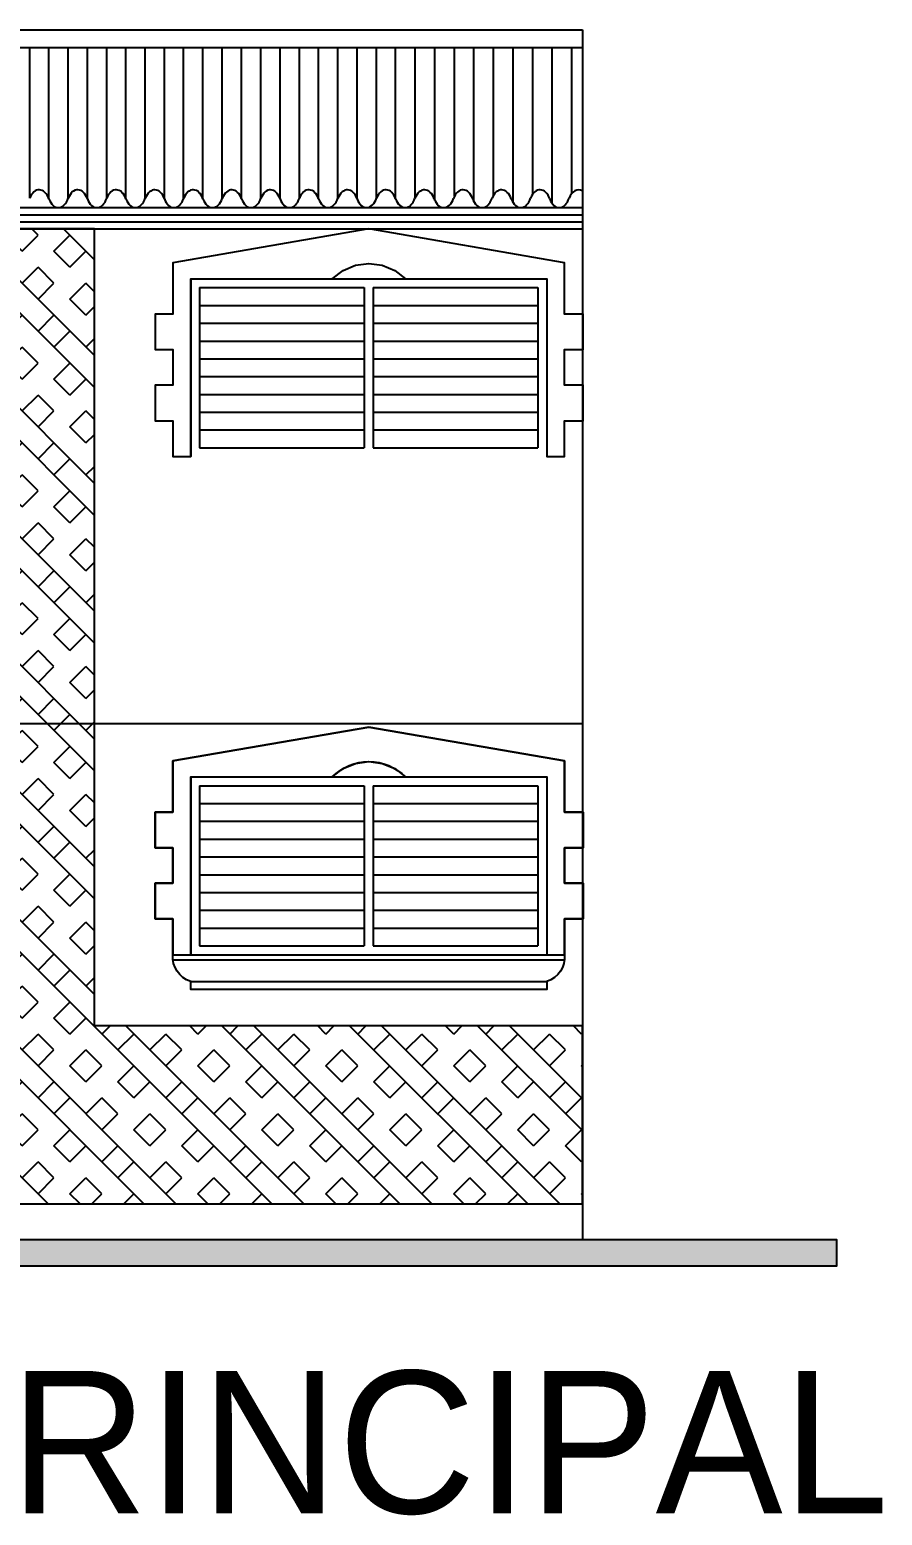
# Model space of a CAD drawing. Extents: x 200 to 603, y 80 to 468.
# Drawn here: x 227.77 to 232.55, y 140.39 to 148.74 of the extents above; entities that cross this region are included whole.
import ezdxf

# ---------------------------------------------------------------- set-up
doc = ezdxf.new("R2010")
doc.units = 0
doc.linetypes.add('CONTINUA', pattern=[0])
doc.layers.get('0').update_dxf_attribs({"linetype": 'CONTINUOUS'})
doc.layers.add('PAREDES', color=6, linetype='CONTINUOUS')
doc.styles.add('STYLE1', font='stylu.ttf', dxfattribs={"height": 0.2})

# ---------------------------------------------------------------- blocks, each defined once
blk = doc.blocks.new('REPIVENT')
blk.add_lwpolyline([(277.7919, 159.0843), (277.7919, 158.796), (277.8962, 158.796), (277.8962, 158.596), (277.7919, 158.596), (277.7919, 158.396), (277.8962, 158.396), (277.8962, 158.196), (277.7919, 158.196), (277.7919, 157.9942, -0.353292), (277.6919, 157.8442), (277.6919, 157.7985), (275.6919, 157.7985), (275.6919, 157.8442, -0.353292), (275.5919, 157.9942), (275.5919, 158.196), (275.4933, 158.196), (275.4933, 158.396), (275.5919, 158.396), (275.5919, 158.596), (275.4933, 158.596), (275.4933, 158.796), (275.5919, 158.796), (275.5919, 159.0843), (276.6926, 159.274)], format="xyb", close=True)
blk.add_lwpolyline([(275.6919, 157.9942), (275.6919, 158.9942), (276.4874, 158.9942, -0.416599), (276.8983, 158.994), (277.6919, 158.9942), (277.6919, 157.9942)], format="xyb")
for points in [[(275.5919, 157.9942), (277.7919, 157.9942)], [(275.5921, 157.9661), (277.7917, 157.9661)], [(275.6919, 157.8442), (277.6919, 157.8442)]]:
    blk.add_lwpolyline(points)

msp = doc.modelspace()

# ---------------------------------------------------------------- hatches: boundary and pattern name
h = msp.add_hatch()
h.set_pattern_fill('BOX', scale=0.02, angle=45, style=0)
h.set_pattern_definition([(135, (-8.6389, -10.91374), (-0.3592102, -0.3592102), []), (135, (-8.5491, -10.82393), (-0.3592102, -0.3592102), []), (45, (-8.6389, -10.91374), (-0.3592102, 0.3592102), [-0.127, 0.127]), (45, (-8.7287, -10.82393), (-0.3592102, 0.3592102), [-0.127, 0.127]), (45, (-8.8185, -10.73413), (-0.3592102, 0.3592102), [0.127, -0.127]), (45, (-8.9083, -10.64433), (-0.3592102, 0.3592102), [0.127, -0.127]), (135, (-8.4593, -10.73413), (-0.3592102, -0.3592102), [0.127, -0.127]), (135, (-8.3695, -10.64433), (-0.3592102, -0.3592102), [0.127, -0.127])])
h.paths.add_polyline_path([(227.3191, 147.6236), (227.3191, 142.1436), (230.8691, 142.1436), (230.8691, 143.1436), (228.129, 143.1436), (228.129, 147.6236)])
msp.add_hatch(color=7).paths.add_polyline_path([(222.5424, 141.9436), (232.2968, 141.9436), (232.2968, 141.7936), (222.5424, 141.7936)])

# ---------------------------------------------------------------- linework, layer by layer
at = {"color": 7, "linetype": 'CONTINUA', "ltscale": 0.02}
for p, q in [((223.8691, 148.7436), (230.8691, 148.7436)), ((223.8691, 148.6436), (230.8691, 148.6436)), ((223.8691, 147.7436), (230.8691, 147.7436)), ((223.8691, 147.7036), (230.8691, 147.7036)), ((223.8691, 147.6636), (230.8691, 147.6636)), ((223.8691, 147.6236), (230.8691, 147.6236)), ((228.6691, 147.3436), (230.6691, 147.3436)), ((228.7191, 147.2936), (229.6441, 147.2936)), ((229.6941, 147.2936), (230.6191, 147.2936)), ((228.7191, 147.1936), (229.6441, 147.1936)), ((229.6941, 147.1936), (230.6191, 147.1936)), ((228.7191, 147.0936), (229.6441, 147.0936)), ((229.6941, 147.0936), (230.6191, 147.0936)), ((228.7191, 146.9936), (229.6441, 146.9936)), ((229.6941, 146.9936), (230.6191, 146.9936)), ((228.7191, 146.8936), (229.6441, 146.8936)), ((229.6941, 146.8936), (230.6191, 146.8936)), ((228.7191, 146.7936), (229.6441, 146.7936)), ((229.6941, 146.7936), (230.6191, 146.7936)), ((228.7191, 146.6936), (229.6441, 146.6936)), ((229.6941, 146.6936), (230.6191, 146.6936)), ((228.7191, 146.5936), (229.6441, 146.5936)), ((229.6941, 146.5936), (230.6191, 146.5936)), ((228.7191, 146.4936), (229.6441, 146.4936)), ((229.6941, 146.4936), (230.6191, 146.4936)), ((228.7191, 146.3936), (229.6441, 146.3936)), ((229.6941, 146.3936), (230.6191, 146.3936)), ((223.8691, 144.8436), (230.8691, 144.8436)), ((228.6691, 144.5436), (230.6691, 144.5436)), ((228.7191, 144.4936), (229.6441, 144.4936)), ((229.6941, 144.4936), (230.6191, 144.4936)), ((228.7191, 144.3936), (229.6441, 144.3936)), ((229.6941, 144.3936), (230.6191, 144.3936)), ((228.7191, 144.2936), (229.6441, 144.2936)), ((229.6941, 144.2936), (230.6191, 144.2936)), ((228.7191, 144.1936), (229.6441, 144.1936)), ((229.6941, 144.1936), (230.6191, 144.1936)), ((228.7191, 144.0936), (229.6441, 144.0936)), ((229.6941, 144.0936), (230.6191, 144.0936)), ((228.7191, 143.9936), (229.6441, 143.9936)), ((229.6941, 143.9936), (230.6191, 143.9936)), ((228.7191, 143.8936), (229.6441, 143.8936)), ((229.6941, 143.8936), (230.6191, 143.8936)), ((228.7191, 143.7936), (229.6441, 143.7936)), ((229.6941, 143.7936), (230.6191, 143.7936)), ((228.7191, 143.6936), (229.6441, 143.6936)), ((229.6941, 143.6936), (230.6191, 143.6936)), ((228.7191, 143.5936), (229.6441, 143.5936)), ((229.6941, 143.5936), (230.6191, 143.5936)), ((228.6691, 143.5436), (230.6691, 143.5436))]:
    msp.add_line(p, q, dxfattribs=at)
at = {"color": 7}
for p, q in [((230.8691, 148.7436), (230.8691, 141.9436)), ((227.7651, 147.7972), (227.7651, 148.6436)), ((227.8724, 147.7923), (227.8724, 148.6436)), ((227.981, 147.7959), (227.981, 148.6436)), ((228.0888, 147.7923), (228.0888, 148.6436)), ((228.1977, 147.7965), (228.1977, 148.6436)), ((228.3053, 147.7923), (228.3053, 148.6436)), ((228.4139, 147.7959), (228.4139, 148.6436)), ((228.5217, 147.7923), (228.5217, 148.6436)), ((228.6295, 147.7888), (228.6295, 148.6436)), ((228.738, 147.7921), (228.738, 148.6436)), ((228.846, 147.7936), (228.846, 148.6436)), ((228.9546, 147.7923), (228.9546, 148.6436)), ((229.0632, 147.7959), (229.0632, 148.6436)), ((229.171, 147.7923), (229.171, 148.6436)), ((229.2799, 147.7965), (229.2799, 148.6436)), ((229.3874, 147.7923), (229.3874, 148.6436)), ((229.4961, 147.7959), (229.4961, 148.6429)), ((229.6039, 147.7923), (229.6039, 148.6436)), ((229.7129, 147.7972), (229.7129, 148.6436)), ((229.8202, 147.7923), (229.8202, 148.6436)), ((229.9302, 147.7993), (229.9302, 148.6436)), ((230.0402, 147.7838), (230.0402, 148.6436)), ((230.1502, 147.807), (230.1502, 148.6436)), ((230.2602, 147.7769), (230.2602, 148.6436)), ((230.3702, 147.8133), (230.3702, 148.6436)), ((230.4802, 147.771), (230.4802, 148.6436)), ((230.5902, 147.8188), (230.5902, 148.6436)), ((230.7002, 147.7659), (230.7002, 148.6436)), ((230.8102, 147.8234), (230.8102, 148.6436)), ((228.6691, 147.3436), (228.6691, 146.3436)), ((230.6691, 147.3436), (230.6691, 146.3436)), ((228.7191, 147.2936), (228.7191, 146.3936)), ((229.6441, 147.2936), (229.6441, 146.3936)), ((229.6941, 147.2936), (229.6941, 146.3936)), ((230.6191, 147.2936), (230.6191, 146.3936)), ((228.6691, 144.5436), (228.6691, 143.5436)), ((228.7191, 144.4936), (228.7191, 143.5936)), ((229.6441, 144.4936), (229.6441, 143.5936)), ((229.6941, 144.4936), (229.6941, 143.5936)), ((230.6191, 144.4936), (230.6191, 143.5936)), ((230.6691, 144.5436), (230.6691, 143.5436)), ((226.3191, 142.1436), (230.8691, 142.1436))]:
    msp.add_line(p, q, dxfattribs=at)
for points in [[(229.4646, 147.3436), (229.5246, 147.3901), (229.5948, 147.4191), (229.6701, 147.4291), (229.7454, 147.4191), (229.8148, 147.3901), (229.8755, 147.3434), (230.6691, 147.3436), (230.6691, 146.3436), (230.7691, 146.3436), (230.7691, 146.5454), (230.8734, 146.5454), (230.8734, 146.7454), (230.7691, 146.7454), (230.7691, 146.9454), (230.8734, 146.9454), (230.8734, 147.1454), (230.7691, 147.1454), (230.7691, 147.4337), (229.6698, 147.6234), (228.5691, 147.4337), (228.5691, 147.1454), (228.4705, 147.1454), (228.4705, 146.9454), (228.5691, 146.9454), (228.5691, 146.7454), (228.4705, 146.7454), (228.4705, 146.5454), (228.5691, 146.5454), (228.5691, 146.3436), (228.6691, 146.3436), (228.6691, 147.3436)], [(229.4646, 144.5436), (229.5246, 144.5901), (229.5948, 144.6191), (229.6701, 144.6291), (229.7454, 144.6191), (229.8148, 144.5901), (229.8755, 144.5434), (230.6691, 144.5436), (230.6691, 143.5436), (230.7691, 143.5436), (230.7691, 143.7454), (230.8734, 143.7454), (230.8734, 143.9454), (230.7691, 143.9454), (230.7691, 144.1454), (230.8734, 144.1454), (230.8734, 144.3454), (230.7691, 144.3454), (230.7691, 144.6337), (229.6698, 144.8234), (228.5691, 144.6337), (228.5691, 144.3454), (228.4705, 144.3454), (228.4705, 144.1454), (228.5691, 144.1454), (228.5691, 143.9454), (228.4705, 143.9454), (228.4705, 143.7454), (228.5691, 143.7454), (228.5691, 143.5436), (228.6691, 143.5436), (228.6691, 144.5436)], [(222.5424, 141.9436), (232.2968, 141.9436), (232.2968, 141.7936), (222.5424, 141.7936)]]:
    msp.add_lwpolyline(points, close=True, dxfattribs=at)
for centre, start_param, end_param in [((227.8179, 147.7436), -1.061154, 1.004612), ((228.0343, 147.7436), -1.061154, 1.020035), ((228.2507, 147.7436), -1.061154, 1.012858), ((228.4671, 147.7436), -1.061154, 1.020035), ((228.6836, 147.7436), -1.061154, 1.020035), ((228.9, 147.7436), -1.061154, 1.023385), ((229.1165, 147.7436), -1.061154, 1.020035), ((229.3329, 147.7436), -1.061154, 1.012858), ((229.5493, 147.7436), -1.061154, 1.020035), ((229.7657, 147.7436), -1.061154, 1.004612), ((229.9821, 147.7436), -1.061154, 1.020035), ((230.1986, 147.7436), -1.061154, 1.023385), ((230.415, 147.7436), -1.061154, 1.020035), ((230.6314, 147.7436), -1.061154, 1.012858), ((230.8479, 147.7436), -0.346485, 1.020035), ((227.9261, 147.8436), 2.108463, 4.215536), ((228.1425, 147.8436), 2.108463, 4.222465), ((228.3589, 147.8436), 2.108463, 4.215536), ((228.5754, 147.8436), 2.108463, 4.215536), ((228.7918, 147.8436), 2.108463, 4.212282), ((229.0083, 147.8436), 2.108463, 4.215536), ((229.2247, 147.8436), 2.108463, 4.222465), ((229.4411, 147.8436), 2.108463, 4.215536), ((229.6576, 147.8436), 2.108463, 4.230356), ((229.8739, 147.8436), 2.108463, 4.215536), ((229.8739, 147.8436), 2.108463, 3.06411), ((230.0904, 147.8436), 2.108463, 4.212282), ((230.3068, 147.8436), 2.108463, 4.215536), ((230.5232, 147.8436), 2.108463, 4.222465), ((230.7397, 147.8436), 2.108463, 4.215536)]:
    msp.add_ellipse(centre, major_axis=(0, 0.1), ratio=0.625, start_param=start_param, end_param=end_param, dxfattribs=at)
at = {"layer": 'PAREDES', "color": 7}
msp.add_lwpolyline([(227.3191, 147.6236), (227.3191, 142.1436), (230.8691, 142.1436), (230.8691, 143.1436), (228.129, 143.1436), (228.129, 147.6236)], close=True, dxfattribs=at)

# ---------------------------------------------------------------- block references
at = {"color": 7}
msp.add_blockref('REPIVENT', (-47.0228, -14.4506), dxfattribs=at)

# ---------------------------------------------------------------- texts
at = {"style": 'STYLE1'}
msp.add_text('FACHADA PRINCIPAL', height=0.8, dxfattribs=at).set_placement((221.5322, 140.4039))

doc.saveas('drawing.dxf')
